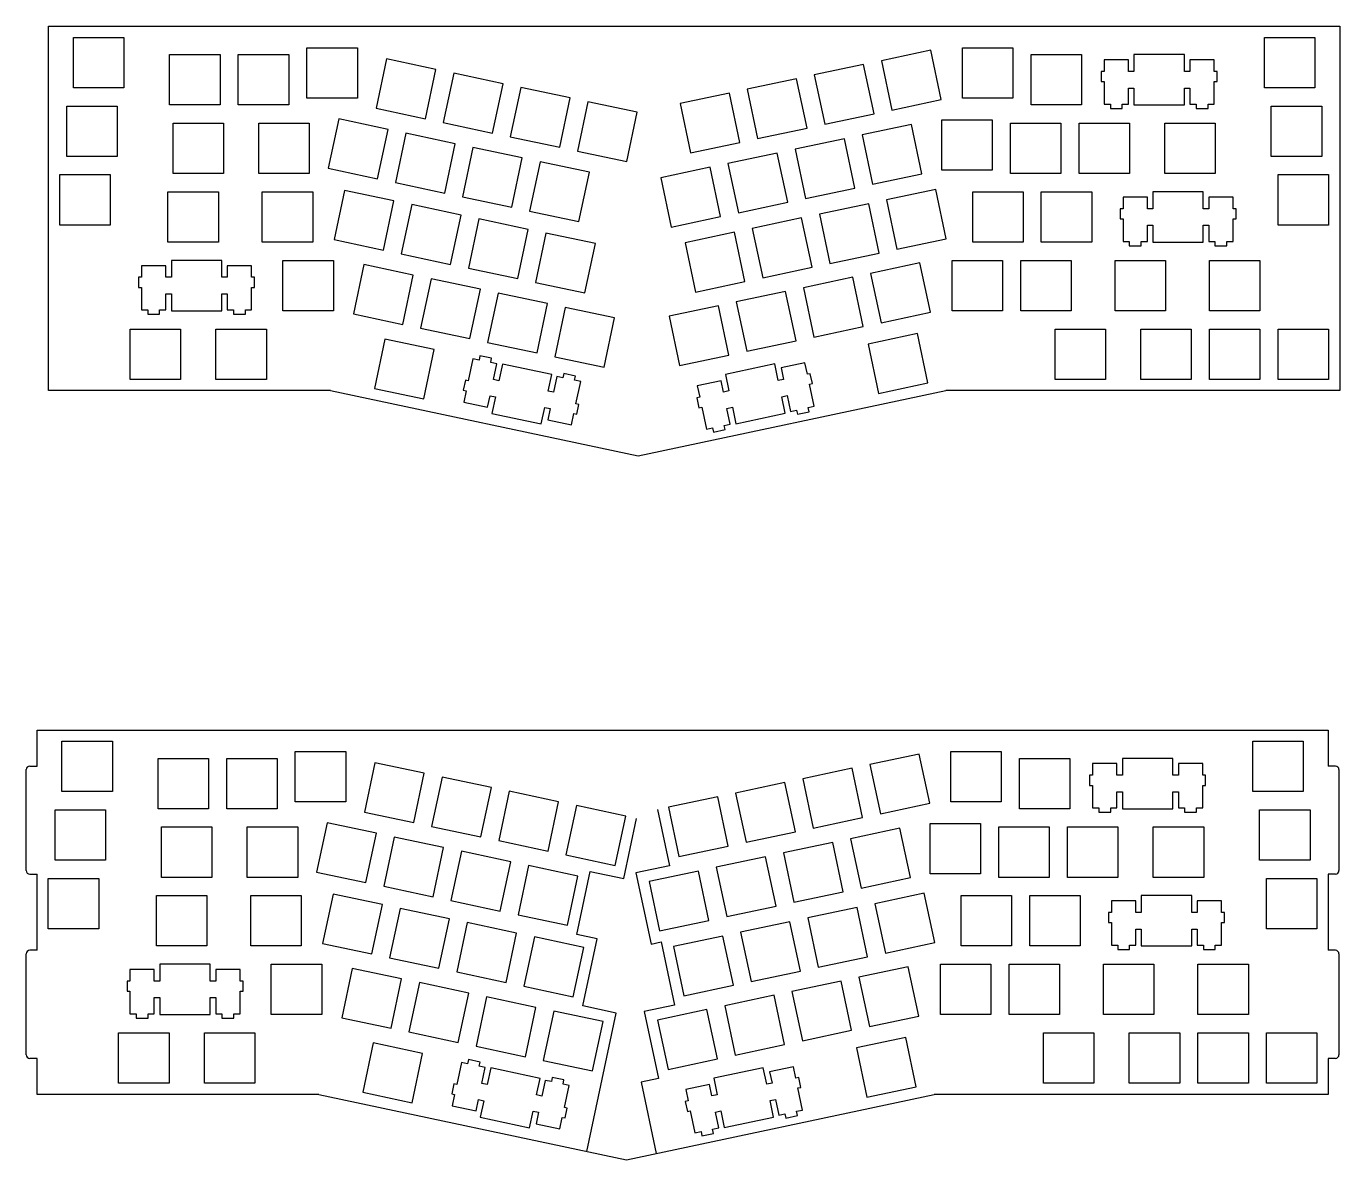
# Model space of a CAD drawing. Extents: x -5 to 380, y -396 to 117.
# Drawn here: x -4.8 to 359.8, y -197.7 to 117.1 of the extents above; entities that cross this region are included whole.
import ezdxf

# ---------------------------------------------------------------- set-up
doc = ezdxf.new("R2010")
doc.units = 0
doc.header["$MEASUREMENT"] = 0

msp = doc.modelspace()

# ---------------------------------------------------------------- linework, layer by layer
at = {"color": 0}
for p, q in [((1.42, 117.07), (359.76, 117.07)), ((1.42, 15.91), (1.42, 117.07)), ((359.76, 117.07), (359.76, 15.91)), ((8.33, 113.97), (22.33, 113.97)), ((8.33, 99.97), (8.33, 113.97)), ((22.33, 113.97), (22.33, 99.97)), ((338.85, 113.97), (352.85, 113.97)), ((338.85, 99.97), (338.85, 113.97)), ((352.85, 113.97), (352.85, 99.97)), ((73.11, 111.12), (87.1, 111.12)), ((73.11, 97.12), (73.11, 111.12)), ((87.1, 111.12), (87.1, 97.12)), ((246.26, 110.42), (232.57, 107.51)), ((249.17, 96.72), (246.26, 110.42)), ((255.03, 111.12), (269.03, 111.12)), ((255.03, 97.12), (255.03, 111.12)), ((269.03, 111.12), (269.03, 97.12)), ((35, 109.21), (49, 109.21)), ((35, 95.21), (35, 109.21)), ((49, 109.21), (49, 95.21)), ((54.05, 109.21), (68.05, 109.21)), ((54.05, 95.21), (54.05, 109.21)), ((68.05, 109.21), (68.05, 95.21)), ((95.21, 107.99), (92.3, 94.29)), ((108.9, 105.08), (95.21, 107.99)), ((227.63, 106.46), (213.93, 103.55)), ((230.54, 92.76), (227.63, 106.46)), ((232.57, 107.51), (235.48, 93.81)), ((274.08, 109.21), (288.08, 109.21)), ((274.08, 95.21), (274.08, 109.21)), ((288.08, 109.21), (288.08, 95.21)), ((301.13, 107.74), (294.38, 107.74)), ((294.38, 107.74), (294.38, 104.51)), ((301.13, 104.51), (301.13, 107.74)), ((302.66, 109.21), (302.66, 104.51)), ((316.66, 109.21), (302.66, 109.21)), ((316.66, 104.51), (316.66, 109.21)), ((324.93, 107.74), (318.18, 107.74)), ((318.18, 107.74), (318.18, 104.51)), ((324.93, 104.51), (324.93, 107.74)), ((105.99, 91.38), (108.9, 105.08)), ((113.84, 104.03), (110.93, 90.33)), ((127.54, 101.12), (113.84, 104.03)), ((208.99, 102.5), (195.3, 99.59)), ((211.91, 88.8), (208.99, 102.5)), ((213.93, 103.55), (216.84, 89.85)), ((294.38, 104.51), (293.56, 104.51)), ((293.56, 104.51), (293.56, 101.71)), ((302.66, 104.51), (301.13, 104.51)), ((318.18, 104.51), (316.66, 104.51)), ((325.76, 104.51), (324.93, 104.51)), ((325.76, 101.71), (325.76, 104.51)), ((22.33, 99.97), (8.33, 99.97)), ((124.62, 87.42), (127.54, 101.12)), ((132.47, 100.07), (129.56, 86.37)), ((146.17, 97.16), (132.47, 100.07)), ((190.36, 98.54), (176.67, 95.62)), ((193.27, 84.84), (190.36, 98.54)), ((195.3, 99.59), (198.21, 85.89)), ((293.56, 101.71), (294.38, 101.71)), ((294.38, 101.71), (294.38, 95.44)), ((301.13, 95.44), (301.13, 99.91)), ((301.13, 99.91), (302.66, 99.91)), ((302.66, 99.91), (302.66, 95.21)), ((316.66, 95.21), (316.66, 99.91)), ((316.66, 99.91), (318.18, 99.91)), ((318.18, 99.91), (318.18, 95.44)), ((324.93, 95.44), (324.93, 101.71)), ((324.93, 101.71), (325.76, 101.71)), ((352.85, 99.97), (338.85, 99.97)), ((6.43, 94.92), (20.43, 94.92)), ((6.43, 80.92), (6.43, 94.92)), ((20.43, 94.92), (20.43, 80.92)), ((49, 95.21), (35, 95.21)), ((68.05, 95.21), (54.05, 95.21)), ((87.1, 97.12), (73.11, 97.12)), ((143.26, 83.46), (146.17, 97.16)), ((151.11, 96.11), (148.2, 82.41)), ((164.8, 93.2), (151.11, 96.11)), ((176.67, 95.62), (179.58, 81.93)), ((235.48, 93.81), (249.17, 96.72)), ((269.03, 97.12), (255.03, 97.12)), ((288.08, 95.21), (274.08, 95.21)), ((294.38, 95.44), (296.11, 95.44)), ((296.11, 95.44), (296.11, 94.24)), ((299.41, 94.24), (299.41, 95.44)), ((299.41, 95.44), (301.13, 95.44)), ((302.66, 95.21), (316.66, 95.21)), ((318.18, 95.44), (319.91, 95.44)), ((319.91, 95.44), (319.91, 94.24)), ((323.21, 94.24), (323.21, 95.44)), ((323.21, 95.44), (324.93, 95.44)), ((340.76, 94.92), (354.76, 94.92)), ((340.76, 80.92), (340.76, 94.92)), ((354.76, 94.92), (354.76, 80.92)), ((81.93, 91.33), (79.02, 77.64)), ((95.62, 88.42), (81.93, 91.33)), ((92.3, 94.29), (105.99, 91.38)), ((161.89, 79.5), (164.8, 93.2)), ((216.84, 89.85), (230.54, 92.76)), ((296.11, 94.24), (299.41, 94.24)), ((319.91, 94.24), (323.21, 94.24)), ((35.96, 90.16), (49.96, 90.16)), ((35.96, 76.16), (35.96, 90.16)), ((49.96, 90.16), (49.96, 76.16)), ((59.77, 90.16), (73.77, 90.16)), ((59.77, 76.16), (59.77, 90.16)), ((73.77, 90.16), (73.77, 76.16)), ((92.71, 74.73), (95.62, 88.42)), ((110.93, 90.33), (124.62, 87.42)), ((198.21, 85.89), (211.91, 88.8)), ((240.91, 89.8), (227.21, 86.89)), ((243.81, 76.11), (240.91, 89.8)), ((249.32, 91.11), (263.32, 91.11)), ((249.32, 77.11), (249.32, 91.11)), ((263.32, 91.11), (263.32, 77.11)), ((268.37, 90.16), (282.37, 90.16)), ((268.37, 76.16), (268.37, 90.16)), ((282.37, 90.16), (282.37, 76.16)), ((287.42, 90.16), (301.42, 90.16)), ((287.42, 76.16), (287.42, 90.16)), ((301.42, 90.16), (301.42, 76.16)), ((311.23, 90.16), (325.23, 90.16)), ((311.23, 76.16), (311.23, 90.16)), ((325.23, 90.16), (325.23, 76.16)), ((100.56, 87.37), (97.65, 73.68)), ((114.26, 84.46), (100.56, 87.37)), ((111.35, 70.77), (114.26, 84.46)), ((129.56, 86.37), (143.26, 83.46)), ((179.58, 81.93), (193.27, 84.84)), ((222.27, 85.84), (208.58, 82.93)), ((225.18, 72.15), (222.27, 85.84)), ((227.21, 86.89), (230.12, 73.2)), ((20.43, 80.92), (6.43, 80.92)), ((119.2, 83.41), (116.29, 69.72)), ((132.89, 80.5), (119.2, 83.41)), ((129.98, 66.81), (132.89, 80.5)), ((148.2, 82.41), (161.89, 79.5)), ((203.64, 81.88), (189.94, 78.97)), ((206.55, 68.19), (203.64, 81.88)), ((208.58, 82.93), (211.49, 69.24)), ((354.76, 80.92), (340.76, 80.92)), ((79.02, 77.64), (92.71, 74.73)), ((137.83, 79.45), (134.92, 65.76)), ((151.53, 76.54), (137.83, 79.45)), ((185, 77.92), (171.31, 75.01)), ((187.91, 64.23), (185, 77.92)), ((189.94, 78.97), (192.85, 65.28)), ((263.32, 77.11), (249.32, 77.11)), ((4.52, 75.87), (18.52, 75.87)), ((4.52, 61.87), (4.52, 75.87)), ((18.52, 75.87), (18.52, 61.87)), ((49.96, 76.16), (35.96, 76.16)), ((73.77, 76.16), (59.77, 76.16)), ((97.65, 73.68), (111.35, 70.77)), ((148.62, 62.85), (151.53, 76.54)), ((171.31, 75.01), (174.22, 61.32)), ((230.12, 73.2), (243.81, 76.11)), ((282.37, 76.16), (268.37, 76.16)), ((301.42, 76.16), (287.42, 76.16)), ((325.23, 76.16), (311.23, 76.16)), ((342.66, 75.87), (356.66, 75.87)), ((342.66, 61.87), (342.66, 75.87)), ((356.66, 75.87), (356.66, 61.87)), ((34.53, 71.11), (48.53, 71.11)), ((34.53, 57.11), (34.53, 71.11)), ((48.53, 71.11), (48.53, 57.11)), ((60.72, 71.11), (74.72, 71.11)), ((60.72, 57.11), (60.72, 71.11)), ((74.72, 71.11), (74.72, 57.11)), ((83.56, 71.51), (80.65, 57.82)), ((97.25, 68.6), (83.56, 71.51)), ((116.29, 69.72), (129.98, 66.81)), ((211.49, 69.24), (225.18, 72.15)), ((247.66, 71.76), (233.97, 68.85)), ((250.57, 58.07), (247.66, 71.76)), ((257.89, 71.11), (271.89, 71.11)), ((257.89, 57.11), (257.89, 71.11)), ((271.89, 71.11), (271.89, 57.11)), ((276.94, 71.11), (290.94, 71.11)), ((276.94, 57.11), (276.94, 71.11)), ((290.94, 71.11), (290.94, 57.11)), ((306.37, 69.64), (299.62, 69.64)), ((299.62, 69.64), (299.62, 66.41)), ((306.37, 66.41), (306.37, 69.64)), ((307.89, 71.11), (307.89, 66.41)), ((321.9, 71.11), (307.89, 71.11)), ((321.9, 66.41), (321.9, 71.11)), ((330.17, 69.64), (323.42, 69.64)), ((323.42, 69.64), (323.42, 66.41)), ((330.17, 66.41), (330.17, 69.64)), ((94.34, 54.91), (97.25, 68.6)), ((102.19, 67.55), (99.28, 53.86)), ((115.89, 64.64), (102.19, 67.55)), ((134.92, 65.76), (148.62, 62.85)), ((192.85, 65.28), (206.55, 68.19)), ((229.03, 67.8), (215.33, 64.89)), ((231.94, 54.11), (229.03, 67.8)), ((233.97, 68.85), (236.88, 55.16)), ((299.62, 66.41), (298.8, 66.41)), ((298.8, 66.41), (298.8, 63.61)), ((307.89, 66.41), (306.37, 66.41)), ((323.42, 66.41), (321.9, 66.41)), ((331, 66.41), (330.17, 66.41)), ((331, 63.61), (331, 66.41)), ((112.98, 50.95), (115.89, 64.64)), ((120.83, 63.59), (117.92, 49.9)), ((134.52, 60.68), (120.83, 63.59)), ((174.22, 61.32), (187.91, 64.23)), ((210.39, 63.84), (196.7, 60.93)), ((213.3, 50.15), (210.39, 63.84)), ((215.33, 64.89), (218.24, 51.2)), ((298.8, 63.61), (299.62, 63.61)), ((299.62, 63.61), (299.62, 57.34)), ((330.17, 57.34), (330.17, 63.61)), ((330.17, 63.61), (331, 63.61)), ((18.52, 61.87), (4.52, 61.87)), ((131.61, 46.99), (134.52, 60.68)), ((139.46, 59.63), (136.55, 45.94)), ((153.16, 56.72), (139.46, 59.63)), ((191.76, 59.88), (178.07, 56.97)), ((194.67, 46.19), (191.76, 59.88)), ((196.7, 60.93), (199.61, 47.24)), ((306.37, 57.34), (306.37, 61.81)), ((306.37, 61.81), (307.89, 61.81)), ((307.89, 61.81), (307.89, 57.11)), ((321.9, 57.11), (321.9, 61.81)), ((321.9, 61.81), (323.42, 61.81)), ((323.42, 61.81), (323.42, 57.34)), ((356.66, 61.87), (342.66, 61.87)), ((48.53, 57.11), (34.53, 57.11)), ((74.72, 57.11), (60.72, 57.11)), ((80.65, 57.82), (94.34, 54.91)), ((150.24, 43.03), (153.16, 56.72)), ((178.07, 56.97), (180.98, 43.28)), ((236.88, 55.16), (250.57, 58.07)), ((271.89, 57.11), (257.89, 57.11)), ((290.94, 57.11), (276.94, 57.11)), ((299.62, 57.34), (301.35, 57.34)), ((301.35, 57.34), (301.35, 56.14)), ((301.35, 56.14), (304.65, 56.14)), ((304.65, 56.14), (304.65, 57.34)), ((304.65, 57.34), (306.37, 57.34)), ((307.89, 57.11), (321.9, 57.11)), ((323.42, 57.34), (325.14, 57.34)), ((325.14, 57.34), (325.14, 56.14)), ((325.14, 56.14), (328.45, 56.14)), ((328.45, 56.14), (328.45, 57.34)), ((328.45, 57.34), (330.17, 57.34)), ((35.48, 52.06), (35.48, 47.36)), ((49.48, 52.06), (35.48, 52.06)), ((49.48, 47.36), (49.48, 52.06)), ((66.44, 52.06), (80.44, 52.06)), ((66.44, 38.06), (66.44, 52.06)), ((80.44, 52.06), (80.44, 38.06)), ((99.28, 53.86), (112.98, 50.95)), ((218.24, 51.2), (231.94, 54.11)), ((243.24, 51.35), (229.54, 48.44)), ((246.15, 37.65), (243.24, 51.35)), ((252.17, 52.06), (266.18, 52.06)), ((252.17, 38.06), (252.17, 52.06)), ((266.18, 52.06), (266.18, 38.06)), ((271.22, 52.06), (285.23, 52.06)), ((271.22, 38.06), (271.22, 52.06)), ((285.23, 52.06), (285.23, 38.06)), ((297.42, 52.06), (311.42, 52.06)), ((297.42, 38.06), (297.42, 52.06)), ((311.42, 52.06), (311.42, 38.06)), ((323.61, 52.06), (337.61, 52.06)), ((323.61, 38.06), (323.61, 52.06)), ((337.61, 52.06), (337.61, 38.06)), ((33.95, 50.59), (27.2, 50.59)), ((27.2, 50.59), (27.2, 47.36)), ((33.95, 47.36), (33.95, 50.59)), ((57.76, 50.59), (51.01, 50.59)), ((51.01, 50.59), (51.01, 47.36)), ((57.76, 47.36), (57.76, 50.59)), ((88.92, 50.9), (86, 37.21)), ((102.61, 47.99), (88.92, 50.9)), ((99.7, 34.29), (102.61, 47.99)), ((117.92, 49.9), (131.61, 46.99)), ((199.61, 47.24), (213.3, 50.15)), ((229.54, 48.44), (232.45, 34.74)), ((27.2, 47.36), (26.38, 47.36)), ((26.38, 47.36), (26.38, 44.56)), ((26.38, 44.56), (27.2, 44.56)), ((27.2, 44.56), (27.2, 38.29)), ((35.48, 47.36), (33.95, 47.36)), ((51.01, 47.36), (49.48, 47.36)), ((58.58, 47.36), (57.76, 47.36)), ((57.76, 38.29), (57.76, 44.56)), ((57.76, 44.56), (58.58, 44.56)), ((58.58, 44.56), (58.58, 47.36)), ((107.55, 46.94), (104.64, 33.24)), ((121.24, 44.03), (107.55, 46.94)), ((118.33, 30.33), (121.24, 44.03)), ((136.55, 45.94), (150.24, 43.03)), ((180.98, 43.28), (194.67, 46.19)), ((224.6, 47.39), (210.91, 44.48)), ((210.91, 44.48), (213.82, 30.78)), ((227.51, 33.69), (224.6, 47.39)), ((33.95, 38.29), (33.95, 42.76)), ((33.95, 42.76), (35.48, 42.76)), ((35.48, 42.76), (35.48, 38.06)), ((49.48, 38.06), (49.48, 42.76)), ((49.48, 42.76), (51.01, 42.76)), ((51.01, 42.76), (51.01, 38.29)), ((126.18, 42.98), (123.27, 29.28)), ((139.88, 40.07), (126.18, 42.98)), ((205.97, 43.43), (192.28, 40.52)), ((192.28, 40.52), (195.19, 26.82)), ((208.88, 29.73), (205.97, 43.43)), ((27.2, 38.29), (28.93, 38.29)), ((28.93, 38.29), (28.93, 37.09)), ((28.93, 37.09), (32.23, 37.09)), ((32.23, 37.09), (32.23, 38.29)), ((32.23, 38.29), (33.95, 38.29)), ((35.48, 38.06), (49.48, 38.06)), ((51.01, 38.29), (52.73, 38.29)), ((52.73, 38.29), (52.73, 37.09)), ((52.73, 37.09), (56.03, 37.09)), ((56.03, 37.09), (56.03, 38.29)), ((56.03, 38.29), (57.76, 38.29)), ((80.44, 38.06), (66.44, 38.06)), ((86, 37.21), (99.7, 34.29)), ((136.97, 26.37), (139.88, 40.07)), ((144.82, 39.02), (141.91, 25.32)), ((158.51, 36.11), (144.82, 39.02)), ((187.34, 39.47), (173.64, 36.56)), ((173.64, 36.56), (176.55, 22.86)), ((190.25, 25.77), (187.34, 39.47)), ((232.45, 34.74), (246.15, 37.65)), ((266.18, 38.06), (252.17, 38.06)), ((285.23, 38.06), (271.22, 38.06)), ((311.42, 38.06), (297.42, 38.06)), ((337.61, 38.06), (323.61, 38.06)), ((24.05, 33.01), (38.05, 33.01)), ((24.05, 19.01), (24.05, 33.01)), ((38.05, 33.01), (38.05, 19.01)), ((47.86, 33.01), (61.86, 33.01)), ((47.86, 19.01), (47.86, 33.01)), ((61.86, 33.01), (61.86, 19.01)), ((104.64, 33.24), (118.33, 30.33)), ((155.6, 22.41), (158.51, 36.11)), ((213.82, 30.78), (227.51, 33.69)), ((280.75, 33.01), (294.75, 33.01)), ((280.75, 19.01), (280.75, 33.01)), ((294.75, 33.01), (294.75, 19.01)), ((304.56, 33.01), (318.56, 33.01)), ((304.56, 19.01), (304.56, 33.01)), ((318.56, 33.01), (318.56, 19.01)), ((323.61, 33.01), (337.61, 33.01)), ((323.61, 19.01), (323.61, 33.01)), ((337.61, 33.01), (337.61, 19.01)), ((342.66, 33.01), (356.66, 33.01)), ((342.66, 19.01), (342.66, 33.01)), ((356.66, 33.01), (356.66, 19.01)), ((94.74, 30.19), (91.83, 16.49)), ((108.43, 27.28), (94.74, 30.19)), ((123.27, 29.28), (136.97, 26.37)), ((195.19, 26.82), (208.88, 29.73)), ((242.54, 31.72), (228.84, 28.81)), ((245.45, 18.03), (242.54, 31.72)), ((105.52, 13.58), (108.43, 27.28)), ((121.14, 25.57), (120.89, 24.39)), ((124.37, 24.88), (121.14, 25.57)), ((176.55, 22.86), (190.25, 25.77)), ((228.84, 28.81), (231.75, 15.12)), ((119.2, 24.75), (117.9, 18.62)), ((120.89, 24.39), (119.2, 24.75)), ((124.12, 23.7), (124.37, 24.88)), ((125.81, 23.35), (124.12, 23.7)), ((124.88, 18.97), (125.81, 23.35)), ((127.35, 23.25), (126.37, 18.66)), ((141.04, 20.34), (127.35, 23.25)), ((141.91, 25.32), (155.6, 22.41)), ((202.94, 23.31), (189.25, 20.4)), ((203.92, 18.71), (202.94, 23.31)), ((211.34, 23.59), (204.74, 22.19)), ((204.74, 22.19), (205.41, 19.03)), ((212.01, 20.43), (211.34, 23.59)), ((38.05, 19.01), (24.05, 19.01)), ((61.86, 19.01), (47.86, 19.01)), ((117.09, 18.79), (116.51, 16.05)), ((117.9, 18.62), (117.09, 18.79)), ((126.37, 18.66), (124.88, 18.97)), ((140.06, 15.75), (141.04, 20.34)), ((142.49, 19.8), (141.56, 15.43)), ((144.17, 19.44), (142.49, 19.8)), ((144.42, 20.62), (144.17, 19.44)), ((147.65, 19.93), (144.42, 20.62)), ((147.4, 18.76), (147.65, 19.93)), ((149.09, 18.4), (147.4, 18.76)), ((147.78, 12.26), (149.09, 18.4)), ((188.06, 18.64), (181.46, 17.24)), ((188.73, 15.48), (188.06, 18.64)), ((189.25, 20.4), (190.22, 15.8)), ((205.41, 19.03), (203.92, 18.71)), ((212.82, 20.6), (212.01, 20.43)), ((213.4, 17.86), (212.82, 20.6)), ((294.75, 19.01), (280.75, 19.01)), ((318.56, 19.01), (304.56, 19.01)), ((337.61, 19.01), (323.61, 19.01)), ((356.66, 19.01), (342.66, 19.01)), ((79.66, 15.91), (1.42, 15.91)), ((79.66, 15.91), (165.02, -2.24)), ((91.83, 16.49), (105.52, 13.58)), ((116.51, 16.05), (117.32, 15.88)), ((117.32, 15.88), (116.65, 12.72)), ((141.56, 15.43), (140.06, 15.75)), ((165.02, -2.24), (250.39, 15.91)), ((181.46, 17.24), (182.13, 14.08)), ((190.22, 15.8), (188.73, 15.48)), ((212.6, 17.69), (213.4, 17.86)), ((213.9, 11.56), (212.6, 17.69)), ((231.75, 15.12), (245.45, 18.03)), ((359.76, 15.91), (250.39, 15.91)), ((116.65, 12.72), (123.25, 11.32)), ((123.25, 11.32), (123.92, 14.47)), ((123.92, 14.47), (125.41, 14.16)), ((125.41, 14.16), (124.44, 9.56)), ((138.13, 6.65), (139.11, 11.25)), ((139.11, 11.25), (140.6, 10.93)), ((148.59, 12.09), (147.78, 12.26)), ((148.01, 9.36), (148.59, 12.09)), ((182.13, 14.08), (181.32, 13.91)), ((181.32, 13.91), (181.91, 11.17)), ((181.91, 11.17), (182.71, 11.34)), ((182.71, 11.34), (184.02, 5.21)), ((189.69, 10.98), (191.18, 11.3)), ((190.62, 6.61), (189.69, 10.98)), ((191.18, 11.3), (192.16, 6.7)), ((204.88, 14.21), (206.37, 14.53)), ((205.85, 9.61), (204.88, 14.21)), ((206.37, 14.53), (207.3, 10.15)), ((212.21, 11.2), (213.9, 11.56)), ((212.46, 10.03), (212.21, 11.2)), ((124.44, 9.56), (138.13, 6.65)), ((140.6, 10.93), (139.93, 7.77)), ((139.93, 7.77), (146.53, 6.37)), ((146.53, 6.37), (147.2, 9.53)), ((147.2, 9.53), (148.01, 9.36)), ((192.16, 6.7), (205.85, 9.61)), ((207.3, 10.15), (208.98, 10.51)), ((208.98, 10.51), (209.23, 9.34)), ((209.23, 9.34), (212.46, 10.03)), ((184.02, 5.21), (185.7, 5.57)), ((185.7, 5.57), (185.95, 4.39)), ((185.95, 4.39), (189.18, 5.08)), ((188.93, 6.25), (190.62, 6.61)), ((189.18, 5.08), (188.93, 6.25)), ((-1.79, -78.34), (356.55, -78.34)), ((-1.79, -88.34), (-1.79, -78.34)), ((356.55, -78.34), (356.55, -88.34)), ((5.12, -81.44), (19.12, -81.44)), ((5.12, -95.44), (5.12, -81.44)), ((19.12, -81.44), (19.12, -95.44)), ((335.64, -81.44), (349.64, -81.44)), ((335.64, -95.44), (335.64, -81.44)), ((349.64, -81.44), (349.64, -95.44)), ((31.79, -86.2), (45.79, -86.2)), ((31.79, -100.2), (31.79, -86.2)), ((45.79, -86.2), (45.79, -100.2)), ((50.84, -86.2), (64.84, -86.2)), ((50.84, -100.2), (50.84, -86.2)), ((64.84, -86.2), (64.84, -100.2)), ((69.89, -84.3), (83.89, -84.3)), ((69.89, -98.3), (69.89, -84.3)), ((83.89, -84.3), (83.89, -98.3)), ((91.99, -87.42), (89.08, -101.12)), ((105.69, -90.34), (91.99, -87.42)), ((243.05, -85), (229.35, -87.9)), ((245.96, -98.69), (243.05, -85)), ((251.82, -84.3), (265.82, -84.3)), ((251.82, -98.3), (251.82, -84.3)), ((265.82, -84.3), (265.82, -98.3)), ((270.87, -86.2), (284.87, -86.2)), ((270.87, -100.2), (270.87, -86.2)), ((284.87, -86.2), (284.87, -100.2)), ((299.44, -86.2), (299.44, -90.9)), ((313.44, -86.2), (299.44, -86.2)), ((313.44, -90.9), (313.44, -86.2)), ((-4.79, -117.34), (-4.79, -89.34)), ((-3.79, -88.34), (-1.79, -88.34)), ((102.78, -104.03), (105.69, -90.34)), ((224.41, -88.95), (210.72, -91.87)), ((227.32, -102.65), (224.41, -88.95)), ((229.35, -87.9), (232.27, -101.6)), ((291.17, -90.9), (290.34, -90.9)), ((290.34, -90.9), (290.34, -93.7)), ((297.92, -87.67), (291.17, -87.67)), ((291.17, -87.67), (291.17, -90.9)), ((297.92, -90.9), (297.92, -87.67)), ((299.44, -90.9), (297.92, -90.9)), ((314.97, -90.9), (313.44, -90.9)), ((321.72, -87.67), (314.97, -87.67)), ((314.97, -87.67), (314.97, -90.9)), ((321.72, -90.9), (321.72, -87.67)), ((322.54, -90.9), (321.72, -90.9)), ((322.54, -93.7), (322.54, -90.9)), ((358.55, -88.34), (356.55, -88.34)), ((359.55, -89.34), (359.55, -117.34)), ((110.63, -91.39), (107.72, -105.08)), ((124.32, -94.29), (110.63, -91.39)), ((121.41, -107.99), (124.32, -94.29)), ((205.78, -92.92), (192.09, -95.83)), ((208.69, -106.61), (205.78, -92.92)), ((210.72, -91.87), (213.63, -105.56)), ((290.34, -93.7), (291.17, -93.7)), ((291.17, -93.7), (291.17, -99.97)), ((321.72, -99.97), (321.72, -93.7)), ((321.72, -93.7), (322.54, -93.7)), ((19.12, -95.44), (5.12, -95.44)), ((83.89, -98.3), (69.89, -98.3)), ((129.26, -95.34), (126.35, -109.04)), ((142.96, -98.26), (129.26, -95.34)), ((140.05, -111.95), (142.96, -98.26)), ((187.15, -96.88), (173.45, -99.79)), ((190.06, -110.57), (187.15, -96.88)), ((192.09, -95.83), (195, -109.52)), ((265.82, -98.3), (251.82, -98.3)), ((297.92, -99.97), (297.92, -95.5)), ((297.92, -95.5), (299.44, -95.5)), ((299.44, -95.5), (299.44, -100.2)), ((313.44, -100.2), (313.44, -95.5)), ((313.44, -95.5), (314.97, -95.5)), ((314.97, -95.5), (314.97, -99.97)), ((349.64, -95.44), (335.64, -95.44)), ((3.22, -100.49), (17.22, -100.49)), ((3.22, -114.49), (3.22, -100.49)), ((17.22, -100.49), (17.22, -114.49)), ((45.79, -100.2), (31.79, -100.2)), ((64.84, -100.2), (50.84, -100.2)), ((89.08, -101.12), (102.78, -104.03)), ((147.9, -99.31), (144.98, -113)), ((161.59, -102.22), (147.9, -99.31)), ((170.42, -100.43), (173.74, -116.03)), ((173.45, -99.79), (176.36, -113.48)), ((232.27, -101.6), (245.96, -98.69)), ((284.87, -100.2), (270.87, -100.2)), ((291.17, -99.97), (292.89, -99.97)), ((292.89, -99.97), (292.89, -101.17)), ((292.89, -101.17), (296.19, -101.17)), ((296.19, -101.17), (296.19, -99.97)), ((296.19, -99.97), (297.92, -99.97)), ((299.44, -100.2), (313.44, -100.2)), ((314.97, -99.97), (316.69, -99.97)), ((316.69, -99.97), (316.69, -101.17)), ((316.69, -101.17), (319.99, -101.17)), ((319.99, -101.17), (319.99, -99.97)), ((319.99, -99.97), (321.72, -99.97)), ((337.54, -100.49), (351.54, -100.49)), ((337.54, -114.49), (337.54, -100.49)), ((351.54, -100.49), (351.54, -114.49)), ((32.74, -105.25), (46.74, -105.25)), ((32.74, -119.25), (32.74, -105.25)), ((46.74, -105.25), (46.74, -119.25)), ((56.56, -105.25), (70.56, -105.25)), ((56.56, -119.25), (56.56, -105.25)), ((70.56, -105.25), (70.56, -119.25)), ((78.72, -104.08), (75.81, -117.77)), ((92.41, -106.99), (78.72, -104.08)), ((107.72, -105.08), (121.41, -107.99)), ((158.68, -115.91), (161.59, -102.22)), ((161.07, -119.59), (164.62, -102.86)), ((213.63, -105.56), (227.32, -102.65)), ((237.69, -105.61), (224, -108.52)), ((240.6, -119.3), (237.69, -105.61)), ((246.1, -104.3), (260.1, -104.3)), ((246.1, -118.3), (246.1, -104.3)), ((260.1, -104.3), (260.1, -118.3)), ((265.15, -105.25), (279.15, -105.25)), ((265.15, -119.25), (265.15, -105.25)), ((279.15, -105.25), (279.15, -119.25)), ((284.2, -105.25), (298.2, -105.25)), ((284.2, -119.25), (284.2, -105.25)), ((298.2, -105.25), (298.2, -119.25)), ((308.02, -105.25), (322.02, -105.25)), ((308.02, -119.25), (308.02, -105.25)), ((322.02, -105.25), (322.02, -119.25)), ((89.5, -120.68), (92.41, -106.99)), ((97.35, -108.04), (94.44, -121.73)), ((111.04, -110.95), (97.35, -108.04)), ((126.35, -109.04), (140.05, -111.95)), ((195, -109.52), (208.69, -106.61)), ((224, -108.52), (226.91, -122.21)), ((108.13, -124.64), (111.04, -110.95)), ((115.99, -112), (113.07, -125.69)), ((129.68, -114.91), (115.99, -112)), ((144.98, -113), (158.68, -115.91)), ((176.36, -113.48), (190.06, -110.57)), ((219.06, -109.57), (205.36, -112.48)), ((205.36, -112.48), (208.27, -126.17)), ((221.97, -123.26), (219.06, -109.57)), ((17.22, -114.49), (3.22, -114.49)), ((126.77, -128.6), (129.68, -114.91)), ((134.62, -115.96), (131.71, -129.65)), ((148.31, -118.87), (134.62, -115.96)), ((173.74, -116.03), (164.42, -118.01)), ((200.42, -113.53), (186.73, -116.44)), ((186.73, -116.44), (189.64, -130.13)), ((203.34, -127.22), (200.42, -113.53)), ((351.54, -114.49), (337.54, -114.49)), ((-3.79, -118.34), (-1.79, -118.34)), ((-1.79, -139.5), (-1.79, -118.34)), ((1.31, -119.54), (15.31, -119.54)), ((1.31, -133.54), (1.31, -119.54)), ((15.31, -119.54), (15.31, -133.54)), ((46.74, -119.25), (32.74, -119.25)), ((70.56, -119.25), (56.56, -119.25)), ((75.81, -117.77), (89.5, -120.68)), ((145.4, -132.56), (148.31, -118.87)), ((148.03, -135.12), (151.75, -117.61)), ((151.75, -117.61), (161.07, -119.59)), ((164.42, -118.01), (168.62, -137.77)), ((181.79, -117.49), (168.1, -120.4)), ((184.7, -131.18), (181.79, -117.49)), ((226.91, -122.21), (240.6, -119.3)), ((260.1, -118.3), (246.1, -118.3)), ((279.15, -119.25), (265.15, -119.25)), ((298.2, -119.25), (284.2, -119.25)), ((322.02, -119.25), (308.02, -119.25)), ((339.45, -119.54), (353.45, -119.54)), ((339.45, -133.54), (339.45, -119.54)), ((353.45, -119.54), (353.45, -133.54)), ((356.55, -118.34), (356.55, -139.5)), ((358.55, -118.34), (356.55, -118.34)), ((80.35, -123.9), (77.44, -137.59)), ((94.04, -126.81), (80.35, -123.9)), ((94.44, -121.73), (108.13, -124.64)), ((168.1, -120.4), (171.01, -134.1)), ((208.27, -126.17), (221.97, -123.26)), ((244.45, -123.65), (230.75, -126.56)), ((247.36, -137.34), (244.45, -123.65)), ((31.32, -124.3), (45.32, -124.3)), ((31.32, -138.3), (31.32, -124.3)), ((45.32, -124.3), (45.32, -138.3)), ((57.51, -124.3), (71.51, -124.3)), ((57.51, -138.3), (57.51, -124.3)), ((71.51, -124.3), (71.51, -138.3)), ((91.13, -140.5), (94.04, -126.81)), ((113.07, -125.69), (126.77, -128.6)), ((189.64, -130.13), (203.34, -127.22)), ((230.75, -126.56), (233.67, -140.25)), ((254.68, -124.3), (268.68, -124.3)), ((254.68, -138.3), (254.68, -124.3)), ((268.68, -124.3), (268.68, -138.3)), ((273.73, -124.3), (287.73, -124.3)), ((273.73, -138.3), (273.73, -124.3)), ((287.73, -124.3), (287.73, -138.3)), ((303.16, -125.77), (296.41, -125.77)), ((296.41, -125.77), (296.41, -129)), ((303.16, -129), (303.16, -125.77)), ((304.68, -124.3), (304.68, -129)), ((318.68, -124.3), (304.68, -124.3)), ((318.68, -129), (318.68, -124.3)), ((326.96, -125.77), (320.21, -125.77)), ((320.21, -125.77), (320.21, -129)), ((326.96, -129), (326.96, -125.77)), ((98.98, -127.86), (96.07, -141.55)), ((112.68, -130.77), (98.98, -127.86)), ((109.76, -144.46), (112.68, -130.77)), ((131.71, -129.65), (145.4, -132.56)), ((171.01, -134.1), (184.7, -131.18)), ((225.81, -127.61), (212.12, -130.52)), ((212.12, -130.52), (215.03, -144.21)), ((228.73, -141.3), (225.81, -127.61)), ((296.41, -129), (295.58, -129)), ((295.58, -129), (295.58, -131.8)), ((304.68, -129), (303.16, -129)), ((320.21, -129), (318.68, -129)), ((327.78, -129), (326.96, -129)), ((327.78, -131.8), (327.78, -129)), ((15.31, -133.54), (1.31, -133.54)), ((117.61, -131.82), (114.7, -145.51)), ((131.31, -134.73), (117.61, -131.82)), ((128.4, -148.43), (131.31, -134.73)), ((207.18, -131.57), (193.49, -134.48)), ((193.49, -134.48), (196.4, -148.18)), ((210.09, -145.26), (207.18, -131.57)), ((295.58, -131.8), (296.41, -131.8)), ((296.41, -131.8), (296.41, -138.07)), ((303.16, -138.07), (303.16, -133.6)), ((303.16, -133.6), (304.68, -133.6)), ((304.68, -133.6), (304.68, -138.3)), ((318.68, -138.3), (318.68, -133.6)), ((318.68, -133.6), (320.21, -133.6)), ((320.21, -133.6), (320.21, -138.07)), ((326.96, -138.07), (326.96, -131.8)), ((326.96, -131.8), (327.78, -131.8)), ((353.45, -133.54), (339.45, -133.54)), ((45.32, -138.3), (31.32, -138.3)), ((71.51, -138.3), (57.51, -138.3)), ((77.44, -137.59), (91.13, -140.5)), ((136.25, -135.78), (133.34, -149.48)), ((149.94, -138.69), (136.25, -135.78)), ((153.62, -136.3), (148.03, -135.12)), ((149.66, -154.94), (153.62, -136.3)), ((168.62, -137.77), (171.42, -137.18)), ((171.42, -137.18), (175.14, -154.69)), ((188.55, -135.53), (174.85, -138.44)), ((174.85, -138.44), (177.76, -152.13)), ((191.46, -149.22), (188.55, -135.53)), ((233.67, -140.25), (247.36, -137.34)), ((268.68, -138.3), (254.68, -138.3)), ((287.73, -138.3), (273.73, -138.3)), ((296.41, -138.07), (298.13, -138.07)), ((298.13, -138.07), (298.13, -139.27)), ((301.43, -139.27), (301.43, -138.07)), ((301.43, -138.07), (303.16, -138.07)), ((304.68, -138.3), (318.68, -138.3)), ((320.21, -138.07), (321.93, -138.07)), ((321.93, -138.07), (321.93, -139.27)), ((325.23, -139.27), (325.23, -138.07)), ((325.23, -138.07), (326.96, -138.07)), ((-4.79, -168.5), (-4.79, -140.5)), ((-1.79, -139.5), (-3.79, -139.5)), ((96.07, -141.55), (109.76, -144.46)), ((147.03, -152.39), (149.94, -138.69)), ((215.03, -144.21), (228.73, -141.3)), ((298.13, -139.27), (301.43, -139.27)), ((321.93, -139.27), (325.23, -139.27)), ((358.55, -139.5), (356.55, -139.5)), ((359.55, -140.5), (359.55, -168.5)), ((30.74, -144.82), (23.99, -144.82)), ((23.99, -144.82), (23.99, -148.05)), ((30.74, -148.05), (30.74, -144.82)), ((32.27, -143.35), (32.27, -148.05)), ((46.27, -143.35), (32.27, -143.35)), ((46.27, -148.05), (46.27, -143.35)), ((54.54, -144.82), (47.79, -144.82)), ((47.79, -144.82), (47.79, -148.05)), ((54.54, -148.05), (54.54, -144.82)), ((63.22, -143.35), (77.22, -143.35)), ((63.22, -157.35), (63.22, -143.35)), ((77.22, -143.35), (77.22, -157.35)), ((85.7, -144.51), (82.79, -158.21)), ((99.4, -147.42), (85.7, -144.51)), ((114.7, -145.51), (128.4, -148.43)), ((196.4, -148.18), (210.09, -145.26)), ((240.02, -144.06), (226.33, -146.98)), ((242.93, -157.76), (240.02, -144.06)), ((248.96, -143.35), (262.96, -143.35)), ((248.96, -157.35), (248.96, -143.35)), ((262.96, -143.35), (262.96, -157.35)), ((268.01, -143.35), (282.01, -143.35)), ((268.01, -157.35), (268.01, -143.35)), ((282.01, -143.35), (282.01, -157.35)), ((294.21, -143.35), (308.2, -143.35)), ((294.21, -157.35), (294.21, -143.35)), ((308.2, -143.35), (308.2, -157.35)), ((320.4, -143.35), (334.4, -143.35)), ((320.4, -157.35), (320.4, -143.35)), ((334.4, -143.35), (334.4, -157.35)), ((23.99, -148.05), (23.17, -148.05)), ((23.17, -148.05), (23.17, -150.85)), ((32.27, -148.05), (30.74, -148.05)), ((47.79, -148.05), (46.27, -148.05)), ((55.37, -148.05), (54.54, -148.05)), ((55.37, -150.85), (55.37, -148.05)), ((96.49, -161.12), (99.4, -147.42)), ((104.34, -148.47), (101.43, -162.17)), ((118.03, -151.39), (104.34, -148.47)), ((177.76, -152.13), (191.46, -149.22)), ((221.39, -148.03), (207.7, -150.94)), ((224.3, -161.72), (221.39, -148.03)), ((226.33, -146.98), (229.24, -160.67)), ((23.17, -150.85), (23.99, -150.85)), ((23.99, -150.85), (23.99, -157.12)), ((30.74, -157.12), (30.74, -152.65)), ((30.74, -152.65), (32.27, -152.65)), ((32.27, -152.65), (32.27, -157.35)), ((46.27, -157.35), (46.27, -152.65)), ((46.27, -152.65), (47.79, -152.65)), ((47.79, -152.65), (47.79, -157.12)), ((54.54, -157.12), (54.54, -150.85)), ((54.54, -150.85), (55.37, -150.85)), ((115.12, -165.08), (118.03, -151.39)), ((122.97, -152.44), (120.06, -166.13)), ((136.66, -155.35), (122.97, -152.44)), ((133.34, -149.48), (147.03, -152.39)), ((202.76, -151.99), (189.06, -154.9)), ((205.67, -165.68), (202.76, -151.99)), ((207.7, -150.94), (210.61, -164.63)), ((133.75, -169.04), (136.66, -155.35)), ((141.6, -156.4), (138.69, -170.09)), ((155.3, -159.31), (141.6, -156.4)), ((158.97, -156.92), (149.66, -154.94)), ((175.14, -154.69), (166.75, -156.47)), ((166.75, -156.47), (170.71, -175.1)), ((184.12, -155.95), (170.43, -158.86)), ((187.03, -169.64), (184.12, -155.95)), ((189.06, -154.9), (191.97, -168.59)), ((23.99, -157.12), (25.72, -157.12)), ((25.72, -157.12), (25.72, -158.32)), ((25.72, -158.32), (29.02, -158.32)), ((29.02, -158.32), (29.02, -157.12)), ((29.02, -157.12), (30.74, -157.12)), ((32.27, -157.35), (46.27, -157.35)), ((47.79, -157.12), (49.52, -157.12)), ((49.52, -157.12), (49.52, -158.32)), ((49.52, -158.32), (52.82, -158.32)), ((52.82, -158.32), (52.82, -157.12)), ((52.82, -157.12), (54.54, -157.12)), ((77.22, -157.35), (63.22, -157.35)), ((82.79, -158.21), (96.49, -161.12)), ((150.81, -195.32), (158.97, -156.92)), ((152.39, -173), (155.3, -159.31)), ((170.43, -158.86), (173.34, -172.55)), ((229.24, -160.67), (242.93, -157.76)), ((262.96, -157.35), (248.96, -157.35)), ((282.01, -157.35), (268.01, -157.35)), ((308.2, -157.35), (294.21, -157.35)), ((334.4, -157.35), (320.4, -157.35)), ((20.84, -162.4), (34.84, -162.4)), ((20.84, -176.4), (20.84, -162.4)), ((34.84, -162.4), (34.84, -176.4)), ((44.65, -162.4), (58.65, -162.4)), ((44.65, -176.4), (44.65, -162.4)), ((58.65, -162.4), (58.65, -176.4)), ((101.43, -162.17), (115.12, -165.08)), ((210.61, -164.63), (224.3, -161.72)), ((239.33, -163.69), (225.63, -166.6)), ((242.24, -177.38), (239.33, -163.69)), ((277.54, -162.4), (291.54, -162.4)), ((277.54, -176.4), (277.54, -162.4)), ((291.54, -162.4), (291.54, -176.4)), ((301.35, -162.4), (315.35, -162.4)), ((301.35, -176.4), (301.35, -162.4)), ((315.35, -162.4), (315.35, -176.4)), ((320.4, -162.4), (334.4, -162.4)), ((320.4, -176.4), (320.4, -162.4)), ((334.4, -162.4), (334.4, -176.4)), ((339.45, -162.4), (353.45, -162.4)), ((339.45, -176.4), (339.45, -162.4)), ((353.45, -162.4), (353.45, -176.4)), ((91.52, -165.23), (88.61, -178.92)), ((105.22, -168.14), (91.52, -165.23)), ((120.06, -166.13), (133.75, -169.04)), ((191.97, -168.59), (205.67, -165.68)), ((225.63, -166.6), (228.54, -180.29)), ((-1.79, -169.5), (-3.79, -169.5)), ((-1.79, -179.5), (-1.79, -169.5)), ((102.31, -181.83), (105.22, -168.14)), ((115.99, -170.66), (114.69, -176.79)), ((117.68, -171.02), (115.99, -170.66)), ((117.93, -169.85), (117.68, -171.02)), ((121.16, -170.53), (117.93, -169.85)), ((120.91, -171.71), (121.16, -170.53)), ((138.69, -170.09), (152.39, -173)), ((173.34, -172.55), (187.03, -169.64)), ((358.55, -169.5), (356.55, -169.5)), ((356.55, -169.5), (356.55, -179.5)), ((122.59, -172.07), (120.91, -171.71)), ((121.66, -176.44), (122.59, -172.07)), ((124.13, -172.16), (123.16, -176.75)), ((137.83, -175.07), (124.13, -172.16)), ((141.21, -174.8), (140.96, -175.97)), ((144.44, -175.48), (141.21, -174.8)), ((199.73, -172.11), (186.03, -175.02)), ((200.71, -176.7), (199.73, -172.11)), ((208.13, -171.82), (201.53, -173.23)), ((201.53, -173.23), (202.2, -176.39)), ((208.8, -174.98), (208.13, -171.82)), ((209.61, -174.81), (208.8, -174.98)), ((210.19, -177.55), (209.61, -174.81)), ((34.84, -176.4), (20.84, -176.4)), ((58.65, -176.4), (44.65, -176.4)), ((113.88, -176.62), (113.3, -179.36)), ((114.69, -176.79), (113.88, -176.62)), ((123.16, -176.75), (121.66, -176.44)), ((136.85, -179.67), (137.83, -175.07)), ((139.27, -175.61), (138.34, -179.98)), ((140.96, -175.97), (139.27, -175.61)), ((144.19, -176.66), (144.44, -175.48)), ((145.87, -177.01), (144.19, -176.66)), ((144.57, -183.15), (145.87, -177.01)), ((170.71, -175.1), (165.83, -176.14)), ((165.83, -176.14), (170.03, -195.9)), ((184.85, -176.77), (178.25, -178.17)), ((178.25, -178.17), (178.92, -181.33)), ((185.52, -179.93), (184.85, -176.77)), ((186.03, -175.02), (187.01, -179.61)), ((202.2, -176.39), (200.71, -176.7)), ((209.38, -177.72), (210.19, -177.55)), ((210.69, -183.85), (209.38, -177.72)), ((228.54, -180.29), (242.24, -177.38)), ((291.54, -176.4), (277.54, -176.4)), ((315.35, -176.4), (301.35, -176.4)), ((334.4, -176.4), (320.4, -176.4)), ((353.45, -176.4), (339.45, -176.4)), ((76.44, -179.5), (-1.79, -179.5)), ((76.44, -179.5), (161.8, -197.65)), ((88.61, -178.92), (102.31, -181.83)), ((113.3, -179.36), (114.11, -179.53)), ((114.11, -179.53), (113.44, -182.69)), ((120.04, -184.1), (120.71, -180.94)), ((120.71, -180.94), (122.2, -181.25)), ((122.2, -181.25), (121.22, -185.85)), ((138.34, -179.98), (136.85, -179.67)), ((161.8, -197.65), (247.18, -179.5)), ((178.92, -181.33), (178.11, -181.5)), ((178.11, -181.5), (178.69, -184.24)), ((187.01, -179.61), (185.52, -179.93)), ((201.66, -181.2), (203.15, -180.88)), ((202.64, -185.8), (201.66, -181.2)), ((203.15, -180.88), (204.08, -185.26)), ((356.55, -179.5), (247.18, -179.5)), ((113.44, -182.69), (120.04, -184.1)), ((121.22, -185.85), (134.92, -188.76)), ((134.92, -188.76), (135.89, -184.16)), ((135.89, -184.16), (137.39, -184.48)), ((137.39, -184.48), (136.71, -187.64)), ((143.32, -189.05), (143.99, -185.89)), ((143.99, -185.89), (144.79, -186.06)), ((145.38, -183.32), (144.57, -183.15)), ((144.79, -186.06), (145.38, -183.32)), ((178.69, -184.24), (179.5, -184.07)), ((179.5, -184.07), (180.8, -190.2)), ((186.48, -184.43), (187.97, -184.11)), ((187.41, -188.8), (186.48, -184.43)), ((187.97, -184.11), (188.95, -188.71)), ((188.95, -188.71), (202.64, -185.8)), ((204.08, -185.26), (205.77, -184.9)), ((205.77, -184.9), (206.02, -186.07)), ((206.02, -186.07), (209.25, -185.39)), ((209, -184.21), (210.69, -183.85)), ((209.25, -185.39), (209, -184.21)), ((136.71, -187.64), (143.32, -189.05)), ((185.72, -189.16), (187.41, -188.8)), ((185.97, -190.33), (185.72, -189.16)), ((180.8, -190.2), (182.49, -189.85)), ((182.49, -189.85), (182.74, -191.02)), ((182.74, -191.02), (185.97, -190.33))]:
    msp.add_line(p, q, dxfattribs=at)
at = {"linetype": 'Continuous'}
for centre, start, end in [((-3.79, -89.34), 90, 180), ((358.55, -89.34), 0, 90), ((-3.79, -117.34), 180, 270), ((358.55, -117.34), 270, 0), ((-3.79, -140.5), 90, 180), ((358.55, -140.5), 0, 90), ((-3.79, -168.5), 180, 270), ((358.55, -168.5), 270, 0)]:
    msp.add_arc(centre, 1, start, end, dxfattribs=at)

doc.saveas('drawing.dxf')
